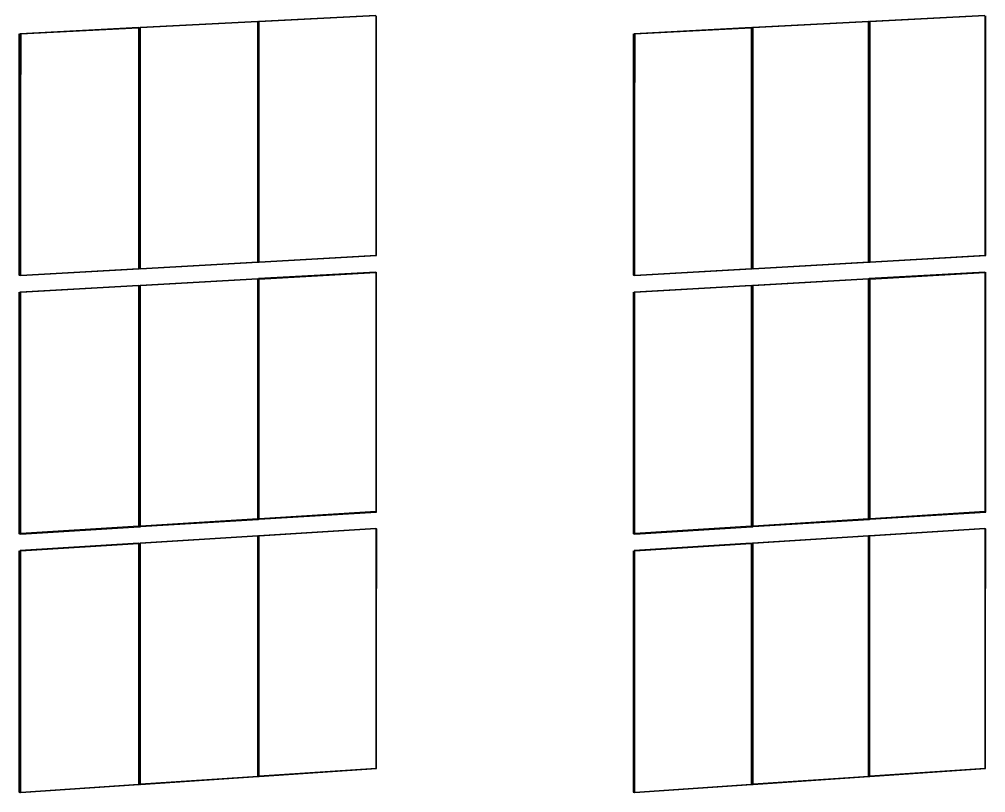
# Model space of a CAD drawing. Header units: inches. Extents: x -3457 to 3579, y -2730 to 2631.
# Drawn here: x -1059.8 to -608.2, y -1433.9 to -1072.5 of the extents above; entities that cross this region are included whole.
import ezdxf

# ---------------------------------------------------------------- set-up
doc = ezdxf.new("R2010")
doc.units = ezdxf.units.IN
doc.header["$MEASUREMENT"] = 0

msp = doc.modelspace()

# ---------------------------------------------------------------- linework, layer by layer
for p, q in [((-948.34, -1073.51), (-1003.32, -1076.32)), ((-948.34, -1073.7), (-1003.05, -1076.49)), ((-948.24, -1073.51), (-948.34, -1073.51)), ((-948.34, -1073.7), (-948.34, -1073.51)), ((-948.34, -1073.51), (-948.24, -1073.57)), ((-948.34, -1185.79), (-948.34, -1073.7)), ((-948.24, -1073.7), (-948.34, -1073.7)), ((-948.24, -1073.51), (-948.24, -1073.57)), ((-948.24, -1073.51), (-947.97, -1073.68)), ((-948.24, -1073.57), (-948.06, -1073.69)), ((-948.24, -1073.57), (-948.24, -1073.7)), ((-948.06, -1073.69), (-948.24, -1073.7)), ((-948.24, -1073.7), (-948.24, -1185.79)), ((-947.97, -1073.68), (-948.06, -1073.69)), ((-948.06, -1185.92), (-948.06, -1073.69)), ((-947.68, -1073.67), (-947.97, -1073.68)), ((-947.97, -1185.98), (-947.97, -1073.68)), ((-893.17, -1070.7), (-947.96, -1073.5)), ((-947.96, -1073.5), (-947.96, -1185.77)), ((-947.96, -1073.5), (-947.68, -1073.67)), ((-893.17, -1070.89), (-947.68, -1073.67)), ((-947.68, -1185.76), (-947.68, -1073.67)), ((-893.17, -1070.89), (-893.17, -1182.69)), ((-892.89, -1182.88), (-892.89, -1070.87)), ((-662.9, -1073.51), (-717.13, -1076.32)), ((-662.9, -1073.7), (-716.82, -1076.49)), ((-662.81, -1073.51), (-662.9, -1073.51)), ((-662.9, -1073.7), (-662.9, -1073.51)), ((-662.9, -1073.51), (-662.81, -1073.56)), ((-662.9, -1185.79), (-662.9, -1073.7)), ((-662.81, -1073.7), (-662.9, -1073.7)), ((-662.81, -1073.51), (-662.81, -1073.56)), ((-662.81, -1073.51), (-662.49, -1073.68)), ((-662.81, -1073.56), (-662.58, -1073.69)), ((-662.81, -1073.56), (-662.81, -1073.7)), ((-662.58, -1073.69), (-662.81, -1073.7)), ((-662.81, -1073.7), (-662.81, -1185.79)), ((-662.49, -1073.68), (-662.58, -1073.69)), ((-662.58, -1185.93), (-662.58, -1073.69)), ((-608.48, -1070.7), (-662.52, -1073.5)), ((-662.52, -1073.5), (-662.52, -1185.77)), ((-662.52, -1073.5), (-662.2, -1073.67)), ((-662.2, -1073.67), (-662.49, -1073.68)), ((-662.49, -1185.98), (-662.49, -1073.68)), ((-608.48, -1070.89), (-662.2, -1073.67)), ((-662.2, -1185.75), (-662.2, -1073.67)), ((-608.48, -1070.89), (-608.48, -1182.69)), ((-608.15, -1182.88), (-608.15, -1070.87)), ((-1059.75, -1192.07), (-1059.75, -1079.2)), ((-1059.75, -1079.2), (-1059.49, -1079.37)), ((-1004, -1076.35), (-1059.36, -1079.18)), ((-1059.36, -1079.18), (-1059.1, -1079.35)), ((-1059.36, -1079.18), (-1059.36, -1079.37)), ((-1004, -1076.54), (-1059.1, -1079.35)), ((-1004, -1076.35), (-1004, -1076.54)), ((-1004, -1076.35), (-1003.73, -1076.53)), ((-1003.73, -1076.53), (-1004, -1076.54)), ((-1004, -1076.54), (-1004, -1188.93)), ((-1003.73, -1189.12), (-1003.73, -1076.53)), ((-1003.7, -1076.34), (-1003.43, -1076.51)), ((-1003.7, -1188.91), (-1003.7, -1076.34)), ((-1003.05, -1076.49), (-1003.43, -1076.51)), ((-1003.43, -1189.1), (-1003.43, -1076.51)), ((-1003.32, -1076.32), (-1003.05, -1076.49)), ((-1003.32, -1076.32), (-1003.32, -1188.89)), ((-1003.05, -1188.88), (-1003.05, -1076.49)), ((-772.8, -1192.07), (-772.8, -1079.2)), ((-772.8, -1079.2), (-772.49, -1079.37)), ((-717.8, -1076.35), (-772.42, -1079.18)), ((-772.42, -1079.18), (-772.11, -1079.35)), ((-772.42, -1079.18), (-772.42, -1079.37)), ((-717.8, -1076.54), (-772.11, -1079.35)), ((-717.8, -1076.35), (-717.8, -1076.54)), ((-717.8, -1076.35), (-717.49, -1076.53)), ((-717.49, -1076.53), (-717.8, -1076.54)), ((-717.8, -1076.54), (-717.8, -1188.93)), ((-717.51, -1076.34), (-717.2, -1076.51)), ((-717.51, -1188.91), (-717.51, -1076.34)), ((-717.49, -1189.12), (-717.49, -1076.53)), ((-716.82, -1076.49), (-717.2, -1076.51)), ((-717.2, -1189.1), (-717.2, -1076.51)), ((-717.13, -1076.32), (-716.82, -1076.49)), ((-717.13, -1076.32), (-717.13, -1188.89)), ((-716.82, -1188.87), (-716.82, -1076.49)), ((-1059.36, -1079.37), (-1059.49, -1079.37)), ((-1059.49, -1115.97), (-1059.49, -1079.37)), ((-1059.49, -1115.97), (-1059.36, -1079.37)), ((-1059.1, -1079.35), (-1059.36, -1079.37)), ((-1059.1, -1079.35), (-1059.36, -1155.47)), ((-1059.36, -1079.37), (-1059.36, -1155.47)), ((-1059.1, -1192.04), (-1059.1, -1079.35)), ((-772.42, -1079.37), (-772.49, -1079.37)), ((-772.49, -1101.11), (-772.49, -1079.37)), ((-772.49, -1101.11), (-772.42, -1079.37)), ((-772.11, -1079.35), (-772.42, -1079.37)), ((-772.11, -1079.35), (-772.42, -1170.33)), ((-772.42, -1079.37), (-772.42, -1170.33)), ((-772.11, -1192.03), (-772.11, -1079.35)), ((-772.8, -1192.07), (-772.49, -1101.11)), ((-772.49, -1192.05), (-772.49, -1101.11)), ((-1059.75, -1192.07), (-1059.49, -1115.97)), ((-1059.49, -1192.06), (-1059.49, -1115.97)), ((-1059.36, -1155.47), (-1059.49, -1192.06)), ((-1059.36, -1155.47), (-1059.36, -1192.05)), ((-772.42, -1170.33), (-772.49, -1192.05)), ((-772.42, -1170.33), (-772.42, -1192.05)), ((-947.68, -1185.76), (-893.17, -1182.69)), ((-947.68, -1185.96), (-892.89, -1182.88)), ((-893.17, -1182.69), (-892.89, -1182.88)), ((-662.2, -1185.75), (-608.48, -1182.69)), ((-662.2, -1185.96), (-608.15, -1182.88)), ((-608.48, -1182.69), (-608.15, -1182.88)), ((-1003.05, -1188.88), (-948.34, -1185.79)), ((-1003.05, -1189.08), (-948.06, -1185.98)), ((-948.06, -1185.98), (-948.34, -1185.79)), ((-948.34, -1185.79), (-948.24, -1185.79)), ((-948.24, -1185.79), (-947.96, -1185.77)), ((-948.24, -1185.79), (-948.06, -1185.92)), ((-948.06, -1185.92), (-947.97, -1185.98)), ((-948.06, -1185.98), (-948.06, -1185.92)), ((-948.06, -1185.98), (-947.97, -1185.98)), ((-947.96, -1185.77), (-947.68, -1185.76)), ((-947.96, -1185.77), (-947.68, -1185.96)), ((-947.75, -1185.97), (-947.68, -1185.96)), ((-947.68, -1185.96), (-947.68, -1185.76)), ((-716.82, -1188.87), (-662.9, -1185.79)), ((-716.82, -1189.08), (-662.58, -1185.98)), ((-662.58, -1185.98), (-662.9, -1185.79)), ((-662.9, -1185.79), (-662.81, -1185.79)), ((-662.81, -1185.79), (-662.52, -1185.77)), ((-662.81, -1185.79), (-662.58, -1185.93)), ((-662.58, -1185.93), (-662.49, -1185.98)), ((-662.58, -1185.98), (-662.58, -1185.93)), ((-662.58, -1185.98), (-662.49, -1185.98)), ((-662.52, -1185.77), (-662.2, -1185.75)), ((-662.52, -1185.77), (-662.2, -1185.96)), ((-662.27, -1185.97), (-662.2, -1185.96)), ((-662.2, -1185.96), (-662.2, -1185.75)), ((-1059.75, -1192.07), (-1059.49, -1192.06)), ((-1059.49, -1192.26), (-1059.75, -1192.07)), ((-1059.49, -1192.06), (-1059.36, -1192.05)), ((-1059.49, -1192.26), (-1059.49, -1192.06)), ((-1059.36, -1192.05), (-1059.1, -1192.04)), ((-1059.36, -1192.05), (-1059.1, -1192.24)), ((-1059.1, -1192.04), (-1004, -1188.93)), ((-1059.1, -1192.24), (-1003.73, -1189.12)), ((-1059.1, -1192.24), (-1059.1, -1192.04)), ((-1004, -1188.93), (-1003.7, -1188.91)), ((-1004, -1188.93), (-1003.73, -1189.12)), ((-1003.7, -1188.91), (-1003.32, -1188.89)), ((-1003.43, -1189.1), (-1003.7, -1188.91)), ((-1003.32, -1188.89), (-1003.05, -1188.88)), ((-1003.32, -1188.89), (-1003.05, -1189.08)), ((-1003.12, -1189.09), (-1003.05, -1189.08)), ((-1003.05, -1189.08), (-1003.05, -1188.88)), ((-893.17, -1190.57), (-947.96, -1193.68)), ((-947.68, -1193.87), (-893.17, -1190.78)), ((-893.17, -1190.57), (-892.89, -1190.76)), ((-893.17, -1190.57), (-893.17, -1190.78)), ((-893.17, -1190.78), (-892.89, -1190.76)), ((-893.17, -1190.78), (-893.17, -1302.55)), ((-892.89, -1302.76), (-892.89, -1190.76)), ((-772.8, -1192.07), (-772.49, -1192.05)), ((-772.49, -1192.26), (-772.8, -1192.07)), ((-772.49, -1192.05), (-772.42, -1192.05)), ((-772.49, -1192.26), (-772.49, -1192.05)), ((-772.42, -1192.05), (-772.11, -1192.03)), ((-772.42, -1192.05), (-772.11, -1192.24)), ((-772.11, -1192.03), (-717.8, -1188.93)), ((-772.11, -1192.24), (-717.49, -1189.12)), ((-772.11, -1192.24), (-772.11, -1192.03)), ((-717.8, -1188.93), (-717.51, -1188.91)), ((-717.8, -1188.93), (-717.49, -1189.12)), ((-717.51, -1188.91), (-717.13, -1188.89)), ((-717.2, -1189.1), (-717.51, -1188.91)), ((-717.13, -1188.89), (-716.82, -1188.87)), ((-717.13, -1188.89), (-716.82, -1189.08)), ((-716.89, -1189.09), (-716.82, -1189.08)), ((-716.82, -1189.08), (-716.82, -1188.87)), ((-608.48, -1190.57), (-662.53, -1193.68)), ((-662.2, -1193.87), (-608.48, -1190.78)), ((-608.48, -1190.57), (-608.15, -1190.76)), ((-608.48, -1190.57), (-608.48, -1190.78)), ((-608.48, -1190.78), (-608.15, -1190.76)), ((-608.48, -1190.78), (-608.48, -1302.55)), ((-608.15, -1302.76), (-608.15, -1190.76)), ((-1059.18, -1192.25), (-1059.49, -1192.26)), ((-1059.1, -1192.24), (-1059.18, -1192.25)), ((-948.34, -1193.7), (-1003.32, -1196.82)), ((-948.34, -1193.91), (-1003.05, -1197.01)), ((-948.25, -1193.69), (-948.34, -1193.7)), ((-948.34, -1193.91), (-948.34, -1193.7)), ((-948.34, -1193.7), (-948.25, -1193.76)), ((-948.25, -1193.9), (-948.34, -1193.91)), ((-948.34, -1305.98), (-948.34, -1193.91)), ((-948.25, -1193.69), (-947.97, -1193.89)), ((-948.25, -1193.69), (-948.25, -1193.76)), ((-948.25, -1193.76), (-948.06, -1193.89)), ((-948.25, -1193.76), (-948.25, -1193.9)), ((-948.06, -1193.89), (-948.25, -1193.9)), ((-948.25, -1193.9), (-948.25, -1305.97)), ((-948.06, -1193.89), (-947.97, -1193.89)), ((-948.06, -1305.96), (-948.06, -1193.89)), ((-947.97, -1305.96), (-947.97, -1193.89)), ((-947.97, -1193.89), (-947.96, -1193.89)), ((-947.96, -1193.68), (-947.68, -1193.87)), ((-947.96, -1193.68), (-947.96, -1193.89)), ((-947.96, -1193.89), (-947.68, -1193.87)), ((-947.96, -1193.89), (-947.96, -1305.95)), ((-947.68, -1305.94), (-947.68, -1193.87)), ((-772.18, -1192.25), (-772.49, -1192.26)), ((-772.11, -1192.24), (-772.18, -1192.25)), ((-662.9, -1193.7), (-717.14, -1196.82)), ((-662.9, -1193.91), (-716.82, -1197.01)), ((-662.81, -1193.69), (-662.9, -1193.7)), ((-662.9, -1193.91), (-662.9, -1193.7)), ((-662.9, -1193.7), (-662.81, -1193.75)), ((-662.81, -1193.9), (-662.9, -1193.91)), ((-662.9, -1305.98), (-662.9, -1193.91)), ((-662.81, -1193.69), (-662.81, -1193.75)), ((-662.81, -1193.69), (-662.53, -1193.86)), ((-662.81, -1193.75), (-662.58, -1193.89)), ((-662.81, -1193.75), (-662.81, -1193.9)), ((-662.58, -1193.89), (-662.81, -1193.9)), ((-662.81, -1193.9), (-662.81, -1305.97)), ((-662.58, -1193.89), (-662.53, -1193.89)), ((-662.58, -1305.96), (-662.58, -1193.89)), ((-662.53, -1193.68), (-662.2, -1193.87)), ((-662.53, -1193.68), (-662.53, -1193.86)), ((-662.53, -1193.86), (-662.49, -1193.89)), ((-662.53, -1193.86), (-662.53, -1193.89)), ((-662.53, -1193.89), (-662.49, -1193.89)), ((-662.53, -1193.89), (-662.53, -1305.95)), ((-662.49, -1193.89), (-662.2, -1193.87)), ((-662.49, -1305.95), (-662.49, -1193.89)), ((-662.2, -1305.93), (-662.2, -1193.87)), ((-1059.75, -1200.02), (-1059.49, -1200.21)), ((-1059.75, -1312.89), (-1059.75, -1200.02)), ((-1059.49, -1313.1), (-1059.49, -1200.21)), ((-1059.37, -1200.21), (-1059.49, -1200.21)), ((-1004, -1196.86), (-1059.37, -1200)), ((-1059.37, -1200), (-1059.11, -1200.19)), ((-1059.37, -1200), (-1059.37, -1200.21)), ((-1059.37, -1276.31), (-1059.11, -1200.19)), ((-1059.11, -1200.19), (-1059.37, -1200.21)), ((-1059.37, -1200.21), (-1059.37, -1276.31)), ((-1004, -1197.07), (-1059.11, -1200.19)), ((-1059.11, -1312.85), (-1059.11, -1200.19)), ((-1004, -1196.86), (-1004, -1197.07)), ((-1004, -1196.86), (-1003.73, -1197.05)), ((-1003.73, -1197.05), (-1004, -1197.07)), ((-1004, -1197.07), (-1004, -1309.43)), ((-1003.73, -1309.42), (-1003.73, -1197.05)), ((-1003.7, -1196.84), (-1003.44, -1197.03)), ((-1003.7, -1309.41), (-1003.7, -1196.84)), ((-1003.44, -1309.62), (-1003.44, -1197.03)), ((-1003.32, -1197.03), (-1003.44, -1197.03)), ((-1003.32, -1196.82), (-1003.05, -1197.01)), ((-1003.32, -1196.82), (-1003.32, -1197.03)), ((-1003.05, -1197.01), (-1003.32, -1197.03)), ((-1003.32, -1197.03), (-1003.32, -1309.39)), ((-1003.05, -1309.37), (-1003.05, -1197.01)), ((-772.8, -1200.02), (-772.5, -1200.21)), ((-772.8, -1312.89), (-772.8, -1200.02)), ((-772.5, -1313.1), (-772.5, -1200.21)), ((-772.42, -1200.21), (-772.5, -1200.21)), ((-717.81, -1196.86), (-772.42, -1200)), ((-772.42, -1200), (-772.12, -1200.19)), ((-772.42, -1200), (-772.42, -1200.21)), ((-772.42, -1291.17), (-772.12, -1200.19)), ((-772.12, -1200.19), (-772.42, -1200.21)), ((-772.42, -1200.21), (-772.42, -1291.17)), ((-717.81, -1197.07), (-772.12, -1200.19)), ((-772.12, -1312.85), (-772.12, -1200.19)), ((-717.81, -1196.86), (-717.81, -1197.07)), ((-717.81, -1196.86), (-717.49, -1197.05)), ((-717.49, -1197.05), (-717.81, -1197.07)), ((-717.81, -1197.07), (-717.81, -1309.43)), ((-717.51, -1196.84), (-717.2, -1197.03)), ((-717.51, -1309.41), (-717.51, -1196.84)), ((-717.49, -1309.43), (-717.49, -1197.05)), ((-717.2, -1309.62), (-717.2, -1197.03)), ((-717.14, -1197.03), (-717.2, -1197.03)), ((-717.14, -1196.82), (-716.82, -1197.01)), ((-717.14, -1196.82), (-717.14, -1197.03)), ((-716.82, -1197.01), (-717.14, -1197.03)), ((-717.14, -1197.03), (-717.14, -1309.39)), ((-716.82, -1309.37), (-716.82, -1197.01)), ((-1059.49, -1313.1), (-1059.37, -1276.31)), ((-1059.37, -1276.31), (-1059.37, -1312.87)), ((-772.5, -1313.1), (-772.42, -1291.17)), ((-772.42, -1291.17), (-772.42, -1312.87)), ((-893.17, -1302.55), (-947.68, -1305.94)), ((-947.68, -1306.16), (-892.89, -1302.76)), ((-893.17, -1302.55), (-892.89, -1302.76)), ((-608.48, -1302.55), (-662.2, -1305.93)), ((-662.2, -1306.16), (-608.15, -1302.76)), ((-608.48, -1302.55), (-608.15, -1302.76)), ((-1004, -1309.43), (-1059.11, -1312.85)), ((-1003.73, -1309.42), (-1004, -1309.43)), ((-1004, -1309.43), (-1003.73, -1309.64)), ((-1003.7, -1309.41), (-1003.73, -1309.42)), ((-1003.73, -1309.64), (-1003.73, -1309.42)), ((-1003.73, -1309.64), (-1003.44, -1309.62)), ((-1003.32, -1309.39), (-1003.7, -1309.41)), ((-1003.44, -1309.62), (-1003.7, -1309.41)), ((-1003.44, -1309.62), (-1003.12, -1309.61)), ((-1003.05, -1309.37), (-1003.32, -1309.39)), ((-1003.32, -1309.39), (-1003.05, -1309.6)), ((-1003.12, -1309.61), (-1003.05, -1309.6)), ((-948.34, -1305.98), (-1003.05, -1309.37)), ((-1003.05, -1309.6), (-948.06, -1306.19)), ((-1003.05, -1309.6), (-1003.05, -1309.37)), ((-948.25, -1305.97), (-948.34, -1305.98)), ((-948.06, -1306.19), (-948.34, -1305.98)), ((-948.06, -1305.96), (-948.25, -1305.97)), ((-948.25, -1305.97), (-948.06, -1306.11)), ((-948.06, -1306.11), (-948.06, -1305.96)), ((-947.97, -1305.96), (-948.06, -1305.96)), ((-948.06, -1306.19), (-948.06, -1306.11)), ((-948.06, -1306.11), (-947.97, -1306.18)), ((-948.06, -1306.19), (-947.97, -1306.18)), ((-947.96, -1305.95), (-947.97, -1305.96)), ((-947.97, -1306.18), (-947.97, -1305.96)), ((-947.97, -1306.18), (-947.68, -1306.16)), ((-947.68, -1305.94), (-947.96, -1305.95)), ((-947.96, -1305.95), (-947.68, -1306.16)), ((-947.68, -1306.16), (-947.68, -1305.94)), ((-717.81, -1309.43), (-772.12, -1312.85)), ((-717.51, -1309.41), (-717.81, -1309.43)), ((-717.81, -1309.43), (-717.49, -1309.64)), ((-717.14, -1309.39), (-717.51, -1309.41)), ((-717.49, -1309.43), (-717.51, -1309.41)), ((-717.49, -1309.64), (-717.49, -1309.43)), ((-717.2, -1309.62), (-717.49, -1309.43)), ((-717.49, -1309.64), (-717.2, -1309.62)), ((-717.2, -1309.62), (-716.89, -1309.61)), ((-716.82, -1309.37), (-717.14, -1309.39)), ((-717.14, -1309.39), (-716.82, -1309.6)), ((-716.89, -1309.61), (-716.82, -1309.6)), ((-662.9, -1305.98), (-716.82, -1309.37)), ((-716.82, -1309.6), (-662.58, -1306.19)), ((-716.82, -1309.6), (-716.82, -1309.37)), ((-662.81, -1305.97), (-662.9, -1305.98)), ((-662.58, -1306.19), (-662.9, -1305.98)), ((-662.58, -1305.96), (-662.81, -1305.97)), ((-662.81, -1305.97), (-662.58, -1306.12)), ((-662.53, -1305.95), (-662.58, -1305.96)), ((-662.58, -1306.12), (-662.58, -1305.96)), ((-662.58, -1306.19), (-662.58, -1306.12)), ((-662.58, -1306.12), (-662.49, -1306.18)), ((-662.58, -1306.19), (-662.49, -1306.18)), ((-662.53, -1305.95), (-662.49, -1305.98)), ((-662.49, -1305.95), (-662.53, -1305.95)), ((-662.2, -1305.93), (-662.49, -1305.95)), ((-662.49, -1305.98), (-662.49, -1305.95)), ((-662.49, -1306.18), (-662.49, -1305.98)), ((-662.49, -1305.98), (-662.2, -1306.16)), ((-662.49, -1306.18), (-662.2, -1306.16)), ((-662.2, -1306.16), (-662.2, -1305.93)), ((-1059.75, -1312.89), (-1059.37, -1312.87)), ((-1059.49, -1313.1), (-1059.75, -1312.89)), ((-1059.11, -1312.85), (-1059.37, -1312.87)), ((-1059.37, -1312.87), (-1059.11, -1313.08)), ((-1059.18, -1313.09), (-1059.11, -1313.08)), ((-1059.11, -1313.08), (-1003.73, -1309.64)), ((-1059.11, -1313.08), (-1059.11, -1312.85)), ((-948.34, -1313.88), (-1003.32, -1317.32)), ((-948.34, -1314.11), (-1003.32, -1317.32)), ((-948.34, -1314.11), (-1003.06, -1317.53)), ((-948.25, -1313.88), (-948.34, -1313.88)), ((-948.34, -1313.88), (-948.25, -1313.95)), ((-948.34, -1314.11), (-948.34, -1313.88)), ((-948.34, -1426.16), (-948.34, -1314.11)), ((-948.25, -1314.11), (-948.34, -1314.11)), ((-948.25, -1313.88), (-948.25, -1313.95)), ((-948.25, -1313.88), (-947.97, -1314.09)), ((-948.25, -1313.95), (-948.07, -1314.09)), ((-948.25, -1313.95), (-948.25, -1314.11)), ((-948.07, -1314.09), (-948.25, -1314.11)), ((-948.25, -1314.11), (-948.25, -1426.16)), ((-947.97, -1314.09), (-948.07, -1314.09)), ((-948.07, -1426.31), (-948.07, -1314.09)), ((-947.97, -1413.23), (-948.07, -1314.09)), ((-947.97, -1413.23), (-947.97, -1314.09)), ((-947.96, -1314.09), (-947.97, -1314.09)), ((-893.18, -1310.44), (-947.96, -1313.86)), ((-947.96, -1313.86), (-947.69, -1314.07)), ((-947.96, -1313.86), (-947.96, -1314.09)), ((-947.69, -1314.07), (-947.96, -1314.09)), ((-947.96, -1314.09), (-947.96, -1426.14)), ((-893.18, -1310.67), (-947.69, -1314.07)), ((-947.69, -1426.12), (-947.69, -1314.07)), ((-893.18, -1310.44), (-892.89, -1310.65)), ((-893.18, -1310.44), (-893.18, -1310.67)), ((-892.89, -1310.65), (-893.18, -1422.42)), ((-892.89, -1310.65), (-893.18, -1310.67)), ((-893.18, -1310.67), (-893.18, -1422.42)), ((-892.89, -1422.65), (-892.89, -1310.65)), ((-772.8, -1312.89), (-772.42, -1312.87)), ((-772.5, -1313.1), (-772.8, -1312.89)), ((-772.12, -1312.85), (-772.42, -1312.87)), ((-772.42, -1312.87), (-772.12, -1313.08)), ((-772.19, -1313.09), (-772.12, -1313.08)), ((-772.12, -1313.08), (-717.49, -1309.64)), ((-772.12, -1313.08), (-772.12, -1312.85)), ((-662.9, -1313.88), (-717.14, -1317.32)), ((-662.9, -1314.12), (-717.14, -1317.32)), ((-662.9, -1314.12), (-716.82, -1317.53)), ((-662.81, -1313.88), (-662.9, -1313.88)), ((-662.9, -1313.88), (-662.81, -1313.94)), ((-662.9, -1314.12), (-662.9, -1313.88)), ((-662.81, -1314.11), (-662.9, -1314.12)), ((-662.9, -1426.16), (-662.9, -1314.12)), ((-662.81, -1313.88), (-662.81, -1313.94)), ((-662.81, -1313.88), (-662.49, -1314.09)), ((-662.81, -1313.94), (-662.58, -1314.09)), ((-662.81, -1313.94), (-662.81, -1314.11)), ((-662.58, -1314.09), (-662.81, -1314.11)), ((-662.81, -1314.11), (-662.81, -1426.16)), ((-662.53, -1426.14), (-662.58, -1314.09)), ((-662.58, -1426.32), (-662.58, -1314.09)), ((-662.53, -1314.09), (-662.58, -1314.09)), ((-608.49, -1310.44), (-662.53, -1313.86)), ((-662.53, -1313.86), (-662.21, -1314.07)), ((-662.53, -1313.86), (-662.53, -1314.09)), ((-662.53, -1314.09), (-662.53, -1426.14)), ((-662.49, -1314.09), (-662.53, -1314.09)), ((-662.21, -1314.07), (-662.49, -1314.09)), ((-662.49, -1426.13), (-662.49, -1314.09)), ((-608.49, -1310.67), (-662.21, -1314.07)), ((-662.21, -1426.12), (-662.21, -1314.07)), ((-608.49, -1310.44), (-608.16, -1310.65)), ((-608.49, -1310.44), (-608.49, -1310.67)), ((-608.16, -1310.65), (-608.49, -1422.42)), ((-608.16, -1310.65), (-608.49, -1310.67)), ((-608.49, -1310.67), (-608.49, -1422.42)), ((-608.16, -1422.65), (-608.16, -1310.65)), ((-1004, -1317.36), (-1059.37, -1320.82)), ((-1004, -1317.59), (-1059.11, -1321.03)), ((-1004, -1317.36), (-1003.73, -1317.57)), ((-1004, -1317.36), (-1004, -1317.59)), ((-1003.73, -1317.57), (-1004, -1317.59)), ((-1004, -1317.59), (-1004, -1429.94)), ((-1003.73, -1430.17), (-1003.73, -1317.57)), ((-1003.7, -1317.34), (-1003.44, -1317.55)), ((-1003.7, -1429.91), (-1003.7, -1317.34)), ((-1003.44, -1429.9), (-1003.44, -1317.55)), ((-1003.32, -1317.55), (-1003.44, -1317.55)), ((-1003.32, -1317.32), (-1003.06, -1317.53)), ((-1003.32, -1317.32), (-1003.32, -1317.55)), ((-1003.06, -1317.53), (-1003.32, -1317.55)), ((-1003.32, -1317.55), (-1003.32, -1429.89)), ((-1003.06, -1429.87), (-1003.06, -1317.53)), ((-717.81, -1317.36), (-772.42, -1320.82)), ((-717.81, -1317.59), (-772.12, -1321.03)), ((-717.81, -1317.36), (-717.52, -1317.56)), ((-717.81, -1317.36), (-717.81, -1317.59)), ((-717.52, -1317.57), (-717.81, -1317.59)), ((-717.81, -1317.59), (-717.81, -1429.94)), ((-717.52, -1317.34), (-717.2, -1317.55)), ((-717.52, -1317.56), (-717.52, -1317.34)), ((-717.52, -1317.56), (-717.5, -1317.57)), ((-717.52, -1317.57), (-717.52, -1317.56)), ((-717.52, -1429.91), (-717.52, -1317.57)), ((-717.5, -1317.57), (-717.52, -1317.57)), ((-717.5, -1429.91), (-717.5, -1317.57)), ((-717.2, -1429.89), (-717.2, -1317.55)), ((-717.14, -1317.55), (-717.2, -1317.55)), ((-717.14, -1317.32), (-716.82, -1317.53)), ((-717.14, -1317.32), (-717.14, -1317.55)), ((-716.82, -1317.53), (-717.14, -1317.55)), ((-717.14, -1317.55), (-717.14, -1429.89)), ((-716.82, -1429.87), (-716.82, -1317.53)), ((-1059.75, -1433.71), (-1059.75, -1320.84)), ((-1059.75, -1320.84), (-1059.49, -1321.05)), ((-1059.49, -1433.94), (-1059.49, -1321.05)), ((-1059.37, -1321.05), (-1059.49, -1321.05)), ((-1059.37, -1320.82), (-1059.11, -1321.03)), ((-1059.37, -1320.82), (-1059.37, -1321.05)), ((-1059.37, -1397.15), (-1059.11, -1321.03)), ((-1059.11, -1321.03), (-1059.37, -1321.05)), ((-1059.37, -1321.05), (-1059.37, -1397.15)), ((-1059.11, -1433.67), (-1059.11, -1321.03)), ((-772.8, -1433.71), (-772.8, -1320.84)), ((-772.8, -1320.84), (-772.5, -1321.05)), ((-772.5, -1433.94), (-772.5, -1321.05)), ((-772.42, -1321.05), (-772.5, -1321.05)), ((-772.42, -1320.82), (-772.12, -1321.03)), ((-772.42, -1320.82), (-772.42, -1321.05)), ((-772.42, -1412.01), (-772.12, -1321.03)), ((-772.12, -1321.03), (-772.42, -1321.05)), ((-772.42, -1321.05), (-772.42, -1412.01)), ((-772.12, -1433.67), (-772.12, -1321.03)), ((-1059.49, -1433.94), (-1059.37, -1397.15)), ((-1059.37, -1397.15), (-1059.37, -1433.69)), ((-947.97, -1426.39), (-947.97, -1413.23)), ((-947.96, -1426.14), (-947.97, -1413.23)), ((-772.5, -1433.94), (-772.42, -1412.01)), ((-772.42, -1412.01), (-772.42, -1433.69)), ((-947.69, -1426.12), (-893.18, -1422.42)), ((-893.18, -1422.42), (-892.89, -1422.65)), ((-662.21, -1426.12), (-608.49, -1422.42)), ((-608.49, -1422.42), (-608.16, -1422.65)), ((-1003.06, -1429.87), (-948.34, -1426.16)), ((-1003.06, -1430.12), (-948.07, -1426.39)), ((-948.07, -1426.39), (-948.34, -1426.16)), ((-948.34, -1426.16), (-948.25, -1426.16)), ((-948.25, -1426.16), (-947.96, -1426.14)), ((-948.25, -1426.16), (-948.07, -1426.31)), ((-948.07, -1426.31), (-947.97, -1426.39)), ((-948.07, -1426.39), (-948.07, -1426.31)), ((-948.07, -1426.39), (-947.97, -1426.39)), ((-947.96, -1426.14), (-947.69, -1426.12)), ((-947.96, -1426.14), (-947.69, -1426.37)), ((-947.76, -1426.37), (-947.69, -1426.37)), ((-947.69, -1426.37), (-892.89, -1422.65)), ((-947.69, -1426.37), (-947.69, -1426.12)), ((-716.82, -1429.87), (-662.9, -1426.16)), ((-716.82, -1430.12), (-662.58, -1426.39)), ((-662.58, -1426.39), (-662.9, -1426.16)), ((-662.9, -1426.16), (-662.81, -1426.16)), ((-662.81, -1426.16), (-662.53, -1426.14)), ((-662.81, -1426.16), (-662.58, -1426.32)), ((-662.58, -1426.32), (-662.49, -1426.39)), ((-662.58, -1426.39), (-662.58, -1426.32)), ((-662.58, -1426.39), (-662.49, -1426.39)), ((-662.53, -1426.14), (-662.49, -1426.13)), ((-662.53, -1426.14), (-662.49, -1426.16)), ((-662.49, -1426.13), (-662.21, -1426.12)), ((-662.49, -1426.16), (-662.49, -1426.13)), ((-662.49, -1426.39), (-662.49, -1426.16)), ((-662.49, -1426.16), (-662.21, -1426.37)), ((-662.28, -1426.37), (-662.21, -1426.37)), ((-662.21, -1426.37), (-608.16, -1422.65)), ((-662.21, -1426.37), (-662.21, -1426.12)), ((-1059.11, -1433.67), (-1004, -1429.94)), ((-1059.11, -1433.92), (-1003.73, -1430.17)), ((-1004, -1429.94), (-1003.7, -1429.91)), ((-1004, -1429.94), (-1003.73, -1430.17)), ((-1003.7, -1429.91), (-1003.44, -1429.9)), ((-1003.44, -1430.14), (-1003.7, -1429.91)), ((-1003.44, -1430.14), (-1003.32, -1429.89)), ((-1003.44, -1429.9), (-1003.32, -1429.89)), ((-1003.44, -1430.14), (-1003.44, -1429.9)), ((-1003.44, -1430.14), (-1003.13, -1430.12)), ((-1003.32, -1429.89), (-1003.06, -1429.87)), ((-1003.32, -1429.89), (-1003.06, -1430.12)), ((-1003.13, -1430.12), (-1003.06, -1430.12)), ((-1003.06, -1430.12), (-1003.06, -1429.87)), ((-772.12, -1433.67), (-717.81, -1429.94)), ((-772.12, -1433.92), (-717.5, -1430.17)), ((-717.81, -1429.94), (-717.52, -1429.91)), ((-717.81, -1429.94), (-717.5, -1430.17)), ((-717.5, -1429.93), (-717.52, -1429.91)), ((-717.52, -1429.91), (-717.5, -1429.91)), ((-717.5, -1429.91), (-717.2, -1429.89)), ((-717.5, -1429.93), (-717.5, -1429.91)), ((-717.2, -1430.14), (-717.5, -1429.93)), ((-717.5, -1430.17), (-717.5, -1429.93)), ((-717.2, -1430.14), (-717.14, -1429.89)), ((-717.2, -1430.14), (-717.2, -1429.89)), ((-717.2, -1429.89), (-717.14, -1429.89)), ((-717.2, -1430.14), (-716.89, -1430.12)), ((-717.14, -1429.89), (-716.82, -1429.87)), ((-717.14, -1429.89), (-716.82, -1430.12)), ((-716.89, -1430.12), (-716.82, -1430.12)), ((-716.82, -1430.12), (-716.82, -1429.87)), ((-1059.75, -1433.71), (-1059.37, -1433.69)), ((-1059.49, -1433.94), (-1059.75, -1433.71)), ((-1059.37, -1433.69), (-1059.11, -1433.67)), ((-1059.37, -1433.69), (-1059.11, -1433.92)), ((-1059.18, -1433.92), (-1059.11, -1433.92)), ((-1059.11, -1433.92), (-1059.11, -1433.67)), ((-772.8, -1433.71), (-772.42, -1433.69)), ((-772.5, -1433.94), (-772.8, -1433.71)), ((-772.42, -1433.69), (-772.12, -1433.67)), ((-772.42, -1433.69), (-772.12, -1433.92)), ((-772.19, -1433.92), (-772.12, -1433.92)), ((-772.12, -1433.92), (-772.12, -1433.67))]:
    msp.add_line(p, q)

doc.saveas('drawing.dxf')
